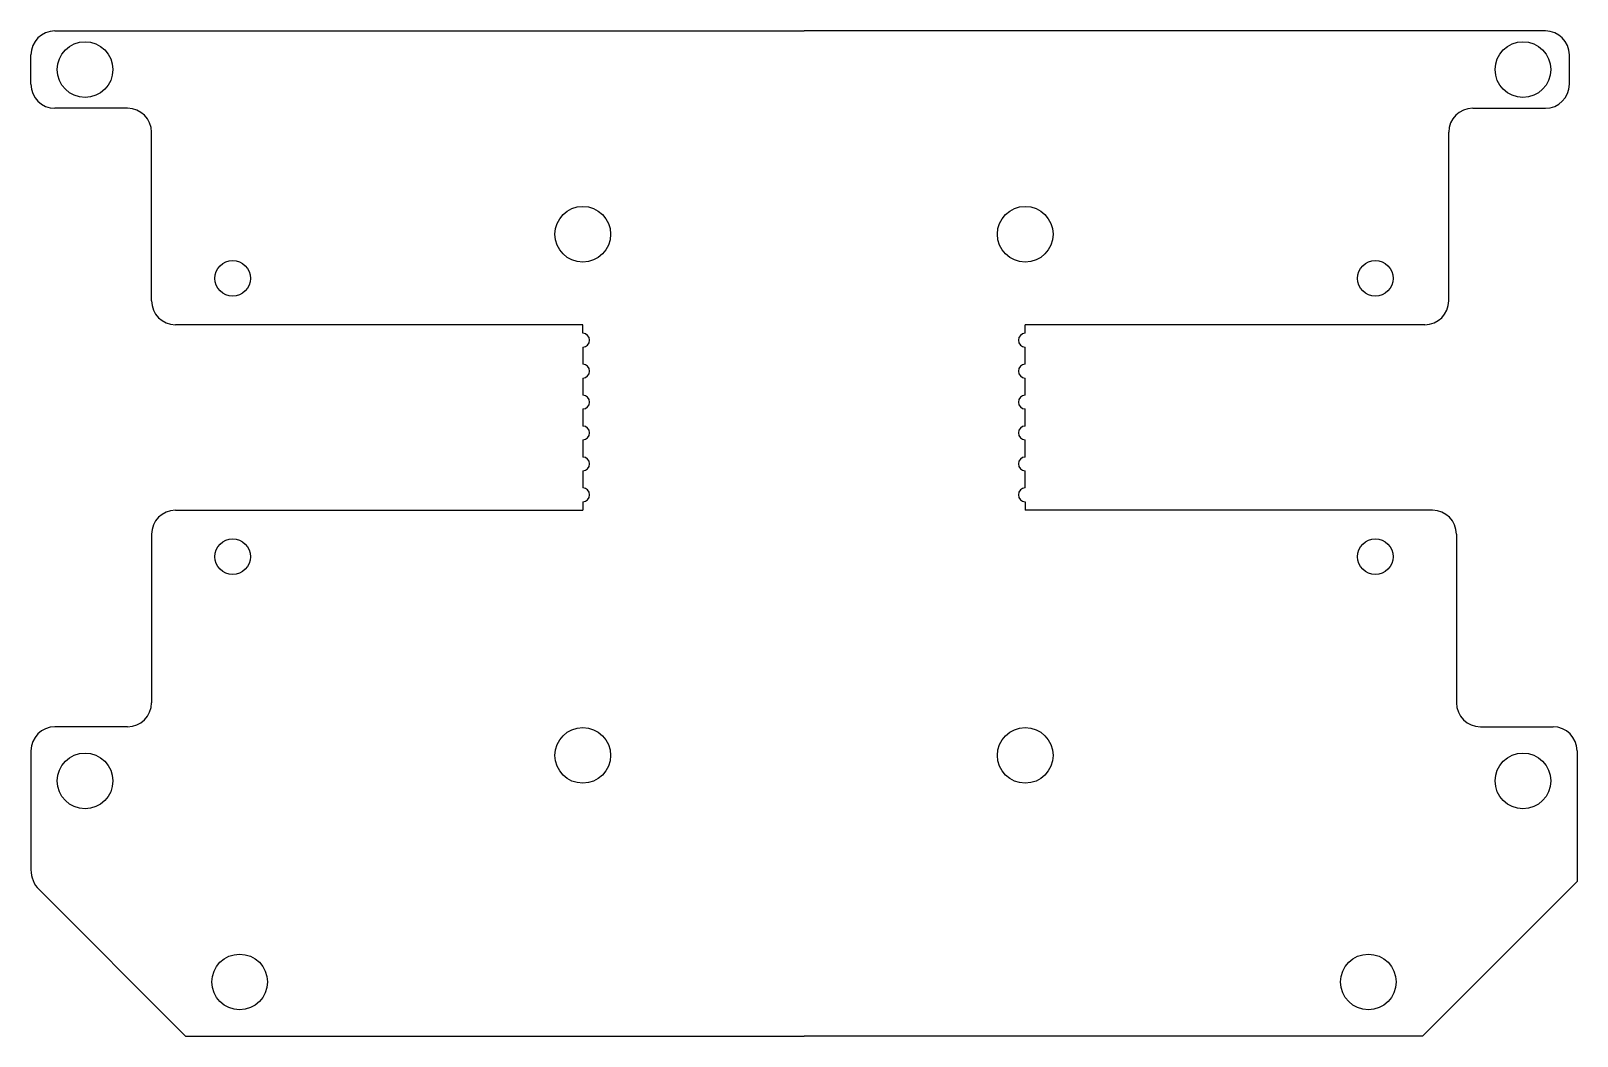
# Model space of a CAD drawing. Header units: millimetres. Extents: x -50 to 50, y -40 to 25.
import ezdxf

# ---------------------------------------------------------------- set-up
doc = ezdxf.new("R2010")
doc.units = ezdxf.units.MM
doc.layers.add('Sketch002', color=7, linetype='CONTINUOUS')

msp = doc.modelspace()

# ---------------------------------------------------------------- linework, layer by layer
at = {"layer": 'Sketch002'}
for p, q in [((-48.45, 25, -5), (0, 25, -5)), ((47.95, 25, -5), (0, 25, -5)), ((-50, 21.55, -5), (-50, 23.45, -5)), ((49.5, 21.55, -5), (49.5, 23.45, -5)), ((-43.75, 20, -5), (-48.45, 20, -5)), ((43.25, 20, -5), (47.95, 20, -5)), ((-42.2, 7.55, -5), (-42.2, 18.45, -5)), ((41.7, 7.55, -5), (41.7, 18.45, -5)), ((-14.31, 6, -5), (-40.65, 6, -5)), ((-14.31, 5.44449, -5), (-14.31, 6, -5)), ((14.31, 5.44449, -5), (14.31, 6, -5)), ((40.15, 6, -5), (14.31, 6, -5)), ((-14.31, 4.55549, -5), (-14.31, 3.44449, -5)), ((14.31, 3.44449, -5), (14.31, 4.55549, -5)), ((-14.31, 2.55549, -5), (-14.31, 1.4445, -5)), ((14.31, 1.4445, -5), (14.31, 2.55549, -5)), ((-14.31, 0.555498, -5), (-14.31, -0.555498, -5)), ((14.31, -0.555498, -5), (14.31, 0.555498, -5)), ((-14.31, -1.4445, -5), (-14.31, -2.55549, -5)), ((14.31, -2.55549, -5), (14.31, -1.4445, -5)), ((-14.31, -3.44449, -5), (-14.31, -4.55549, -5)), ((14.31, -4.55549, -5), (14.31, -3.44449, -5)), ((-40.65, -6, -5), (-14.31, -6, -5)), ((-14.31, -5.44449, -5), (-14.31, -6, -5)), ((14.31, -5.44449, -5), (14.31, -6, -5)), ((40.65, -6, -5), (14.31, -6, -5)), ((-42.2, -7.55, -5), (-42.2, -18.45, -5)), ((42.2, -7.55, -5), (42.2, -18.45, -5)), ((-43.75, -20, -5), (-48.45, -20, -5)), ((43.75, -20, -5), (48.45, -20, -5)), ((-50, -21.55, -5), (-50, -29.253, -5)), ((50, -21.55, -5), (50, -30, -5)), ((40, -40, -5), (50, -30, -5)), ((-49.4718, -30.5282, -5), (-40, -40, -5)), ((-40, -40, -5), (0, -40, -5)), ((40, -40, -5), (0, -40, -5))]:
    msp.add_line(p, q, dxfattribs=at)
for centre, radius in [((-46.5, 22.5), 1.8), ((46.5, 22.5), 1.8), ((-14.31, 11.8507), 1.8), ((14.31, 11.8507), 1.8), ((-36.95, 9.00001), 1.15), ((36.95, 9), 1.15), ((-36.95, -9.00001), 1.15), ((36.95, -9), 1.15), ((-14.31, -21.8489), 1.8), ((14.31, -21.8489), 1.8), ((-46.5, -23.5), 1.8), ((46.5, -23.5), 1.8), ((-36.5, -36.5), 1.8), ((36.5, -36.5), 1.8)]:
    msp.add_circle(centre, radius, dxfattribs=at)
for centre, radius, start, end in [((-48.45, 23.45, -5), 1.55, 90, 180), ((47.95, 23.45, -5), 1.55, 0, 90), ((-48.45, 21.55, -5), 1.55, 180, -90), ((47.95, 21.55, -5), 1.55, -90, 0), ((-43.75, 18.45, -5), 1.55, 0, 90), ((43.25, 18.45, -5), 1.55, 90, 180), ((-40.65, 7.55, -5), 1.55, 180, -90), ((40.15, 7.55, -5), 1.55, -90, 0), ((-14.31, 4.99999, -5), 0.4445, -90, 90), ((14.31, 4.99999, -5), 0.4445, 90, -90), ((-14.31, 2.99999, -5), 0.4445, -90, 90), ((14.31, 2.99999, -5), 0.4445, 90, -90), ((-14.31, 0.999998, -5), 0.4445, -90, 90), ((14.31, 0.999998, -5), 0.4445, 90, -90), ((-14.31, -0.999998, -5), 0.4445, -90, 90), ((14.31, -0.999998, -5), 0.4445, 90, -90), ((-14.31, -2.99999, -5), 0.4445, -90, 90), ((14.31, -2.99999, -5), 0.4445, 90, -90), ((-14.31, -4.99999, -5), 0.4445, -90, 90), ((14.31, -4.99999, -5), 0.4445, 90, -90), ((-40.65, -7.55, -5), 1.55, 90, 180), ((40.65, -7.55, -5), 1.55, 0, 90), ((-43.75, -18.45, -5), 1.55, -90, 0), ((43.75, -18.45, -5), 1.55, 180, -90), ((-48.45, -21.55, -5), 1.55, 90, 180), ((48.45, -21.55, -5), 1.55, 0, 90), ((-48.1967, -29.253, -5), 1.80332, 180, -135)]:
    msp.add_arc(centre, radius, start, end, dxfattribs=at)

doc.saveas('drawing.dxf')
